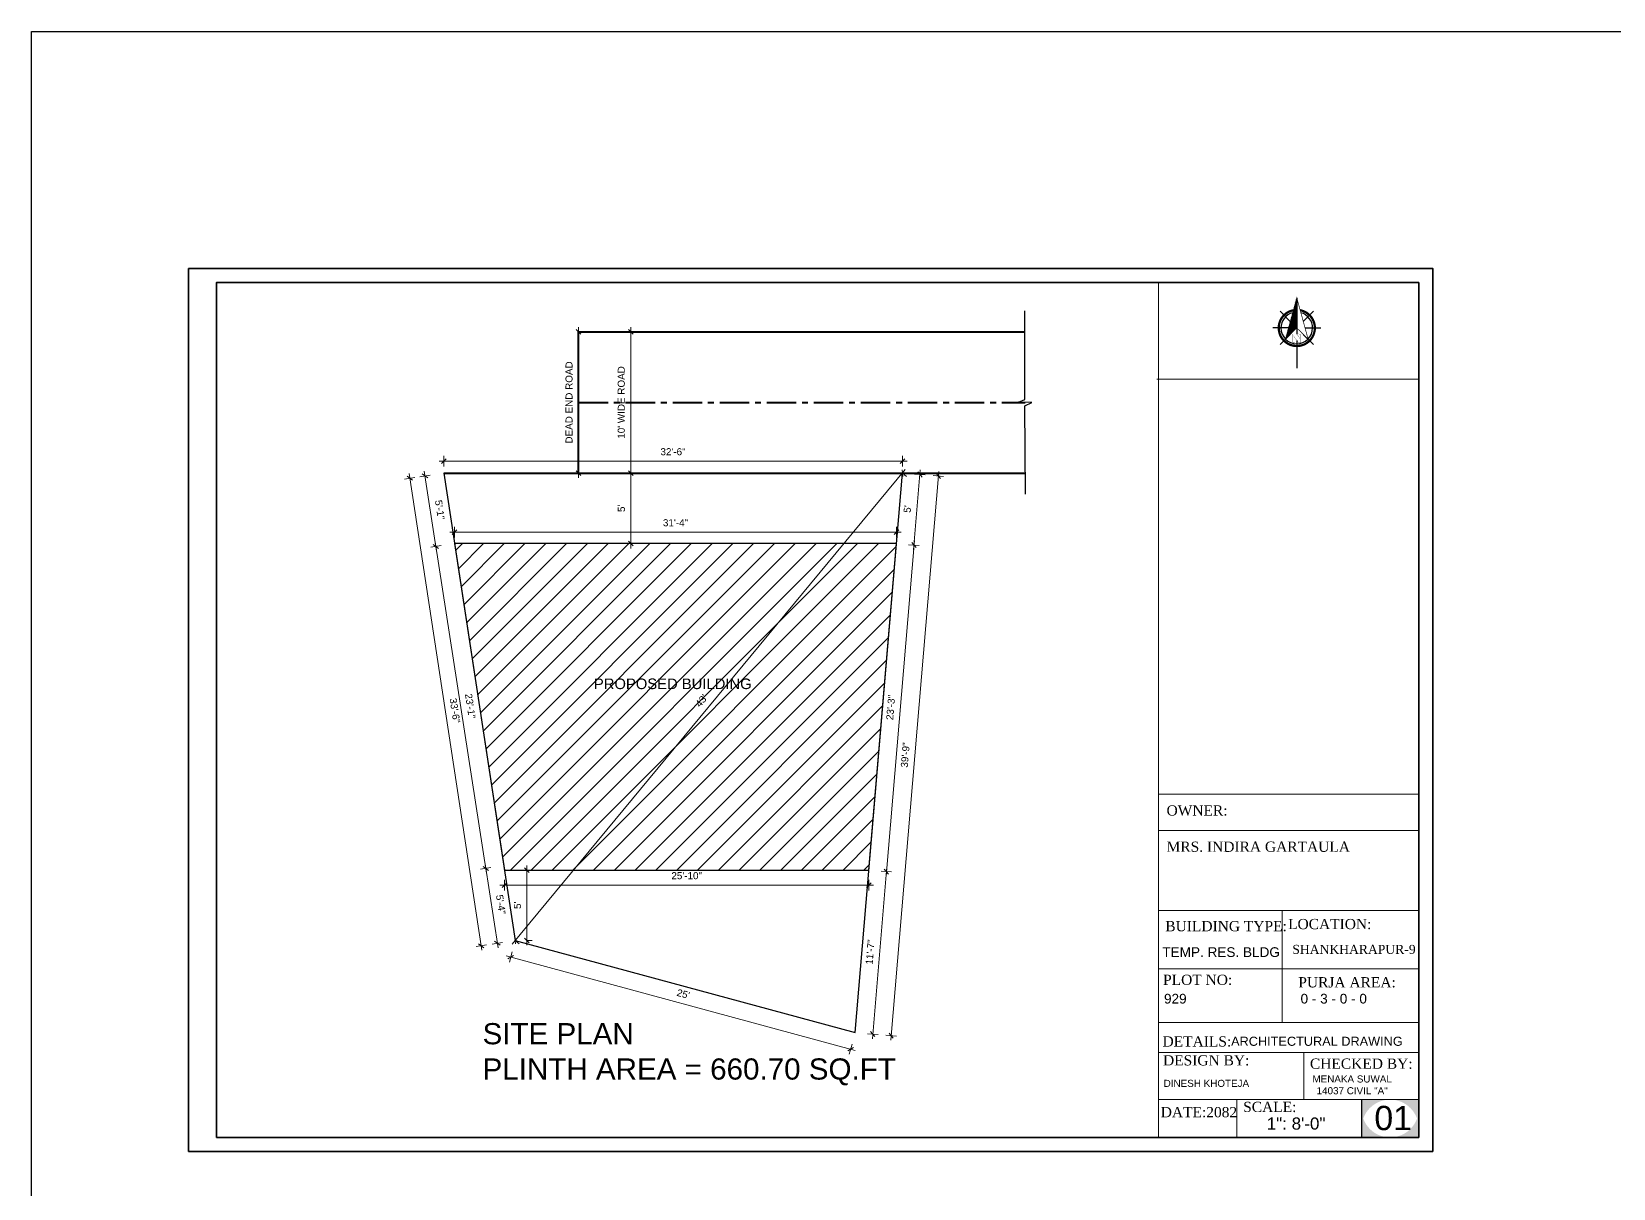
# Model space of a CAD drawing. Header units: inches. Extents: x 45643 to 78083, y -17830 to -3084.
# Drawn here: x 57211 to 58556, y -16661 to -15678 of the extents above; entities that cross this region are included whole.
import ezdxf

# ---------------------------------------------------------------- set-up
doc = ezdxf.new("R2010")
doc.units = ezdxf.units.IN
doc.header["$MEASUREMENT"] = 0
doc.linetypes.add('CENTER', pattern=[2, 1.25, -0.25, 0.25, -0.25])
for name, color, linetype, lineweight in [('A_Title Text', 105, 'Continuous', 60), ('DW-SEC', 24, 'Continuous', 25), ('ELE1', 3, 'Continuous', 9), ('ELEVATION', 6, 'Continuous', 30), ('REBARS', 50, 'Continuous', 20), ('Siteplan', 7, 'Continuous', 30), ('Text', 7, 'Continuous', 9)]:
    doc.layers.add(name, color=color, linetype=linetype, lineweight=lineweight)
for name, color, linetype in [('DIMENTION', 8, 'Continuous'), ('PDF_Boundary', 7, 'Continuous'), ('PDF_Text', 7, 'Continuous')]:
    doc.layers.add(name, color=color, linetype=linetype)
doc.layers.add('Normal Wall', color=7, linetype='Continuous', lineweight=35, true_color=0xffaf89)
doc.layers.add('Rear Wall', color=7, linetype='Continuous', lineweight=20, true_color=0xd4e480)
doc.styles.add('Arial', font='arial.ttf')
doc.styles.add('PDF Arial', font='arial.ttf')
doc.styles.get("Standard").update_dxf_attribs({"font": 'times.ttf'})
doc.styles.add('SwissBT', font='swiss.ttf', dxfattribs={"height": 12})
doc.dimstyles.new('Sudeep', dxfattribs={"dimtxt": 6, "dimasz": 4, "dimexe": 4.5, "dimexo": 4.5, "dimgap": 5, "dimtad": 1, "dimdec": 0, "dimlunit": 4, "dimtxsty": 'Arial', "dimblk": 'OBLIQUE', "dimcen": 250, "dimdle": 4, "dimclrd": 86, "dimclre": 5, "dimclrt": 1, "dimadec": 0, "dimazin": 0, "dimtfac": 1, "dimtdec": 0, "dimtix": 1, "dimtmove": 1, "dimatfit": 3, "dimldrblk": 'OBLIQUE', "dimfxl": 4.5, "dimfxlon": 1, "dimfrac": 2, "dimlwd": 15, "dimlwe": 13, "dimarcsym": 0})

# ---------------------------------------------------------------- blocks, each defined once
blk = doc.blocks.new('_Oblique')
at = {"color": 0, "linetype": 'ByBlock', "lineweight": -2}
blk.add_line((-0.5, -0.5), (0.5, 0.5), dxfattribs=at)
blk = doc.blocks.new('*D1506')
at = {"layer": 'A_Title Text', "color": 5, "lineweight": 13, "transparency": 16777216}
for p, q in [((57724.7, -15932.9), (57715.7, -15932.9)), ((57724.7, -16052.9), (57715.7, -16052.9))]:
    blk.add_line(p, q, dxfattribs=at)
at = {"layer": 'A_Title Text', "color": 86, "lineweight": 15, "transparency": 16777216}
blk.add_line((57720.2, -16056.9), (57720.2, -15928.9), dxfattribs=at)
at = {"layer": 'Defpoints', "color": 0, "transparency": 16777216}
for p in [(57720.2, -15932.9), (57865.8, -15932.9), (57865.8, -16052.9)]:
    blk.add_point(p, dxfattribs=at)
at = {"layer": 'A_Title Text', "color": 86, "lineweight": 15, "transparency": 16777216, "xscale": 4, "yscale": 4, "zscale": 4}
for p, rotation in [((57720.2, -15932.9), 90), ((57720.2, -16052.9), 270)]:
    blk.add_blockref('_Oblique', p, dxfattribs=dict(at, rotation=rotation))
at = {"layer": 'A_Title Text', "color": 1, "transparency": 16777216, "insert": (57712.1, -15992.9), "char_height": 6, "attachment_point": 5, "rotation": 90, "style": 'Arial'}
blk.add_mtext("10' WIDE ROAD", dxfattribs=at)
blk = doc.blocks.new('*D1517')
at = {"layer": 'A_Title Text', "color": 5, "lineweight": 13, "transparency": 16777216}
for p, q in [((57619.3, -16460), (57616.9, -16468.7)), ((57908.4, -16538.3), (57906, -16547))]:
    blk.add_line(p, q, dxfattribs=at)
at = {"layer": 'A_Title Text', "color": 86, "lineweight": 15, "transparency": 16777216}
blk.add_line((57614.2, -16463.3), (57911.1, -16543.7), dxfattribs=at)
at = {"layer": 'Defpoints', "color": 0, "transparency": 16777216}
for p in [(57621.9, -16450.3), (57911, -16528.6), (57907.2, -16542.7)]:
    blk.add_point(p, dxfattribs=at)
at = {"layer": 'A_Title Text', "color": 86, "lineweight": 15, "transparency": 16777216, "xscale": 4, "yscale": 4, "zscale": 4}
for p, rotation in [((57618.1, -16464.4), 164.8399575509016), ((57907.2, -16542.7), 344.8399575509015)]:
    blk.add_blockref('_Oblique', p, dxfattribs=dict(at, rotation=rotation))
at = {"layer": 'A_Title Text', "color": 1, "transparency": 16777216, "insert": (57764.8, -16495.7), "char_height": 6, "attachment_point": 5, "rotation": 344.84, "style": 'Arial'}
blk.add_mtext("25'", dxfattribs=at)
blk = doc.blocks.new('*D1507')
at = {"layer": 'A_Title Text', "color": 86, "lineweight": 15, "transparency": 16777216}
blk.add_line((57937.2, -16395.6), (57961.3, -16110.2), dxfattribs=at)
at = {"layer": 'A_Title Text', "color": 5, "lineweight": 13, "transparency": 16777216}
for p, q in [((57956.4, -16113.8), (57965.4, -16114.5)), ((57933.1, -16391.3), (57942, -16392))]:
    blk.add_line(p, q, dxfattribs=at)
at = {"layer": 'Defpoints', "color": 0, "transparency": 16777216}
for p in [(57946, -16112.9), (57960.9, -16114.1), (57922.7, -16390.4)]:
    blk.add_point(p, dxfattribs=at)
at = {"layer": 'A_Title Text', "color": 86, "lineweight": 15, "transparency": 16777216, "xscale": 4, "yscale": 4, "zscale": 4}
for p, rotation in [((57960.9, -16114.1), 85.18472226389949), ((57937.5, -16391.7), 265.1847222638995)]:
    blk.add_blockref('_Oblique', p, dxfattribs=dict(at, rotation=rotation))
at = {"layer": 'A_Title Text', "color": 1, "transparency": 16777216, "insert": (57941.2, -16252.2), "char_height": 6, "attachment_point": 5, "rotation": 85.1847, "style": 'Arial'}
blk.add_mtext('23\'-3"', dxfattribs=at)
blk = doc.blocks.new('*D1518')
at = {"layer": 'A_Title Text', "color": 86, "lineweight": 15, "transparency": 16777216}
blk.add_line((57557.1, -16042.8), (57955.1, -16042.8), dxfattribs=at)
at = {"layer": 'A_Title Text', "color": 5, "lineweight": 13, "transparency": 16777216}
for p, q in [((57561.1, -16047.3), (57561.1, -16038.3)), ((57951.1, -16047.3), (57951.1, -16038.3))]:
    blk.add_line(p, q, dxfattribs=at)
at = {"layer": 'Defpoints', "color": 0, "transparency": 16777216}
for p in [(57951.1, -16042.8), (57561.1, -16052.9), (57951.1, -16052.9)]:
    blk.add_point(p, dxfattribs=at)
at = {"layer": 'A_Title Text', "color": 86, "lineweight": 15, "transparency": 16777216, "xscale": 4, "yscale": 4, "zscale": 4, "rotation": 180}
blk.add_blockref('_Oblique', (57561.1, -16042.8), dxfattribs=at)
at = {"layer": 'A_Title Text', "color": 86, "lineweight": 15, "transparency": 16777216, "xscale": 4, "yscale": 4, "zscale": 4}
blk.add_blockref('_Oblique', (57951.1, -16042.8), dxfattribs=at)
at = {"layer": 'A_Title Text', "color": 1, "transparency": 16777216, "insert": (57756.1, -16034.8), "char_height": 6, "attachment_point": 5, "style": 'Arial'}
blk.add_mtext('32\'-6"', dxfattribs=at)
blk = doc.blocks.new('*D1505')
at = {"layer": 'A_Title Text', "color": 5, "lineweight": 13, "transparency": 16777216}
for p, q in [((57601.3, -16388.3), (57592.4, -16389.6)), ((57611.2, -16451.9), (57602.3, -16453.3))]:
    blk.add_line(p, q, dxfattribs=at)
at = {"layer": 'A_Title Text', "color": 86, "lineweight": 15, "transparency": 16777216}
blk.add_line((57596.3, -16385), (57607.3, -16456.6), dxfattribs=at)
at = {"layer": 'Defpoints', "color": 0, "transparency": 16777216}
for p in [(57616.6, -16385.9), (57606.7, -16452.6), (57621.9, -16450.3)]:
    blk.add_point(p, dxfattribs=at)
at = {"layer": 'A_Title Text', "color": 86, "lineweight": 15, "transparency": 16777216, "xscale": 4, "yscale": 4, "zscale": 4}
for p, rotation in [((57596.9, -16389), 98.79690632557246), ((57606.7, -16452.6), 278.7969063255725)]:
    blk.add_blockref('_Oblique', p, dxfattribs=dict(at, rotation=rotation))
at = {"layer": 'A_Title Text', "color": 1, "transparency": 16777216, "insert": (57609.7, -16419.6), "char_height": 6, "attachment_point": 5, "rotation": 278.7969, "style": 'Arial'}
blk.add_mtext('5\'-4"', dxfattribs=at)
blk = doc.blocks.new('*D1508')
at = {"layer": 'A_Title Text', "color": 5, "lineweight": 13, "transparency": 16777216}
for p, q in [((57570.3, -16107.7), (57570.3, -16098.7)), ((57946, -16107.7), (57946, -16098.7))]:
    blk.add_line(p, q, dxfattribs=at)
at = {"layer": 'A_Title Text', "color": 86, "lineweight": 15, "transparency": 16777216}
blk.add_line((57566.3, -16103.2), (57950, -16103.2), dxfattribs=at)
at = {"layer": 'Defpoints', "color": 0, "transparency": 16777216}
for p in [(57570.3, -16112.9), (57946, -16103.2), (57946, -16112.9)]:
    blk.add_point(p, dxfattribs=at)
at = {"layer": 'A_Title Text', "color": 86, "lineweight": 15, "transparency": 16777216, "xscale": 4, "yscale": 4, "zscale": 4, "rotation": 180}
blk.add_blockref('_Oblique', (57570.3, -16103.2), dxfattribs=at)
at = {"layer": 'A_Title Text', "color": 86, "lineweight": 15, "transparency": 16777216, "xscale": 4, "yscale": 4, "zscale": 4}
blk.add_blockref('_Oblique', (57946, -16103.2), dxfattribs=at)
at = {"layer": 'A_Title Text', "color": 1, "transparency": 16777216, "insert": (57758.2, -16095.2), "char_height": 6, "attachment_point": 5, "style": 'Arial'}
blk.add_mtext('31\'-4"', dxfattribs=at)
blk = doc.blocks.new('*D1509')
at = {"layer": 'A_Title Text', "color": 86, "lineweight": 15, "transparency": 16777216}
blk.add_line((57597.5, -16392.9), (57553.9, -16111.4), dxfattribs=at)
at = {"layer": 'A_Title Text', "color": 5, "lineweight": 13, "transparency": 16777216}
for p, q in [((57559, -16114.6), (57550.1, -16116)), ((57601.3, -16388.3), (57592.4, -16389.6))]:
    blk.add_line(p, q, dxfattribs=at)
at = {"layer": 'Defpoints', "color": 0, "transparency": 16777216}
for p in [(57570.3, -16112.9), (57554.5, -16115.3), (57616.6, -16385.9)]:
    blk.add_point(p, dxfattribs=at)
at = {"layer": 'A_Title Text', "color": 86, "lineweight": 15, "transparency": 16777216, "xscale": 4, "yscale": 4, "zscale": 4}
for p, rotation in [((57554.5, -16115.3), 98.79690632557246), ((57596.9, -16389), 278.7969063255725)]:
    blk.add_blockref('_Oblique', p, dxfattribs=dict(at, rotation=rotation))
at = {"layer": 'A_Title Text', "color": 1, "transparency": 16777216, "insert": (57583.7, -16250.9), "char_height": 6, "attachment_point": 5, "rotation": 278.7969, "style": 'Arial'}
blk.add_mtext('23\'-1"', dxfattribs=at)
blk = doc.blocks.new('*D1510')
at = {"layer": 'A_Title Text', "color": 5, "lineweight": 13, "transparency": 16777216}
for p, q in [((57549.7, -16054.7), (57540.8, -16056)), ((57559, -16114.6), (57550.1, -16116))]:
    blk.add_line(p, q, dxfattribs=at)
at = {"layer": 'A_Title Text', "color": 86, "lineweight": 15, "transparency": 16777216}
blk.add_line((57555.1, -16119.3), (57544.6, -16051.4), dxfattribs=at)
at = {"layer": 'Defpoints', "color": 0, "transparency": 16777216}
for p in [(57545.2, -16055.3), (57561.1, -16052.9), (57570.3, -16112.9)]:
    blk.add_point(p, dxfattribs=at)
at = {"layer": 'A_Title Text', "color": 86, "lineweight": 15, "transparency": 16777216, "xscale": 4, "yscale": 4, "zscale": 4}
for p, rotation in [((57545.2, -16055.3), 98.79690632557246), ((57554.5, -16115.3), 278.7969063255725)]:
    blk.add_blockref('_Oblique', p, dxfattribs=dict(at, rotation=rotation))
at = {"layer": 'A_Title Text', "color": 1, "transparency": 16777216, "insert": (57557.8, -16084.1), "char_height": 6, "attachment_point": 5, "rotation": 278.7969, "style": 'Arial'}
blk.add_mtext('5\'-1"', dxfattribs=at)
blk = doc.blocks.new('*D1519')
at = {"layer": 'A_Title Text', "color": 5, "lineweight": 13, "transparency": 16777216}
for p, q in [((57536.6, -16056.6), (57527.7, -16058)), ((57597.4, -16454), (57588.6, -16455.4))]:
    blk.add_line(p, q, dxfattribs=at)
at = {"layer": 'A_Title Text', "color": 86, "lineweight": 15, "transparency": 16777216}
blk.add_line((57531.6, -16053.4), (57593.6, -16458.6), dxfattribs=at)
at = {"layer": 'Defpoints', "color": 0, "transparency": 16777216}
for p in [(57561.1, -16052.9), (57593, -16454.7), (57621.9, -16450.3)]:
    blk.add_point(p, dxfattribs=at)
at = {"layer": 'A_Title Text', "color": 86, "lineweight": 15, "transparency": 16777216, "xscale": 4, "yscale": 4, "zscale": 4}
for p, rotation in [((57532.2, -16057.3), 98.70344886768218), ((57593, -16454.7), 278.7034488676821)]:
    blk.add_blockref('_Oblique', p, dxfattribs=dict(at, rotation=rotation))
at = {"layer": 'A_Title Text', "color": 1, "transparency": 16777216, "insert": (57570.6, -16254.8), "char_height": 6, "attachment_point": 5, "rotation": 278.7034, "style": 'Arial'}
blk.add_mtext('33\'-6"', dxfattribs=at)
blk = doc.blocks.new('*D1520')
at = {"layer": 'A_Title Text', "color": 86, "lineweight": 15, "transparency": 16777216}
blk.add_line((57608.8, -16403.2), (57926.7, -16403.2), dxfattribs=at)
at = {"layer": 'A_Title Text', "color": 5, "lineweight": 13, "transparency": 16777216}
for p, q in [((57612.8, -16398.7), (57612.8, -16407.7)), ((57922.7, -16398.7), (57922.7, -16407.7))]:
    blk.add_line(p, q, dxfattribs=at)
at = {"layer": 'Defpoints', "color": 0, "transparency": 16777216}
for p in [(57612.8, -16390.4), (57922.7, -16390.4), (57922.7, -16403.2)]:
    blk.add_point(p, dxfattribs=at)
at = {"layer": 'A_Title Text', "color": 86, "lineweight": 15, "transparency": 16777216, "xscale": 4, "yscale": 4, "zscale": 4, "rotation": 180}
blk.add_blockref('_Oblique', (57612.8, -16403.2), dxfattribs=at)
at = {"layer": 'A_Title Text', "color": 86, "lineweight": 15, "transparency": 16777216, "xscale": 4, "yscale": 4, "zscale": 4}
blk.add_blockref('_Oblique', (57922.7, -16403.2), dxfattribs=at)
at = {"layer": 'A_Title Text', "color": 1, "transparency": 16777216, "insert": (57767.7, -16395.2), "char_height": 6, "attachment_point": 5, "style": 'Arial'}
blk.add_mtext('25\'-10"', dxfattribs=at)
blk = doc.blocks.new('*D1511')
at = {"layer": 'A_Title Text', "color": 86, "lineweight": 15, "transparency": 16777216}
blk.add_line((57960.6, -16118.1), (57966.3, -16050.2), dxfattribs=at)
at = {"layer": 'A_Title Text', "color": 5, "lineweight": 13, "transparency": 16777216}
for p, q in [((57961.5, -16053.8), (57970.5, -16054.5)), ((57956.4, -16113.8), (57965.4, -16114.5))]:
    blk.add_line(p, q, dxfattribs=at)
at = {"layer": 'Defpoints', "color": 0, "transparency": 16777216}
for p in [(57951.1, -16052.9), (57966, -16054.1), (57946, -16112.9)]:
    blk.add_point(p, dxfattribs=at)
at = {"layer": 'A_Title Text', "color": 86, "lineweight": 15, "transparency": 16777216, "xscale": 4, "yscale": 4, "zscale": 4}
for p, rotation in [((57966, -16054.1), 85.18472226389927), ((57960.9, -16114.1), 265.1847222638992)]:
    blk.add_blockref('_Oblique', p, dxfattribs=dict(at, rotation=rotation))
at = {"layer": 'A_Title Text', "color": 1, "transparency": 16777216, "insert": (57955.4, -16083.5), "char_height": 6, "attachment_point": 5, "rotation": 85.1847, "style": 'Arial'}
blk.add_mtext("5'", dxfattribs=at)
blk = doc.blocks.new('*D1512')
at = {"layer": 'A_Title Text', "color": 86, "lineweight": 15, "transparency": 16777216}
blk.add_line((57937.9, -16387.7), (57925.6, -16533.8), dxfattribs=at)
at = {"layer": 'A_Title Text', "color": 5, "lineweight": 13, "transparency": 16777216}
for p, q in [((57933.1, -16391.3), (57942, -16392)), ((57921.4, -16529.5), (57930.4, -16530.2))]:
    blk.add_line(p, q, dxfattribs=at)
at = {"layer": 'Defpoints', "color": 0, "transparency": 16777216}
for p in [(57922.7, -16390.4), (57911, -16528.6), (57925.9, -16529.8)]:
    blk.add_point(p, dxfattribs=at)
at = {"layer": 'A_Title Text', "color": 86, "lineweight": 15, "transparency": 16777216, "xscale": 4, "yscale": 4, "zscale": 4}
for p, rotation in [((57937.5, -16391.7), 85.18472226389927), ((57925.9, -16529.8), 265.1847222638992)]:
    blk.add_blockref('_Oblique', p, dxfattribs=dict(at, rotation=rotation))
at = {"layer": 'A_Title Text', "color": 1, "transparency": 16777216, "insert": (57923.7, -16460.1), "char_height": 6, "attachment_point": 5, "rotation": 85.1847, "style": 'Arial'}
blk.add_mtext('11\'-7"', dxfattribs=at)
blk = doc.blocks.new('*D1521')
at = {"layer": 'A_Title Text', "color": 86, "lineweight": 15, "transparency": 16777216}
blk.add_line((57941.2, -16535.1), (57982, -16051.5), dxfattribs=at)
at = {"layer": 'A_Title Text', "color": 5, "lineweight": 13, "transparency": 16777216}
for p, q in [((57977.2, -16055.1), (57986.1, -16055.8)), ((57937.1, -16530.8), (57946, -16531.5))]:
    blk.add_line(p, q, dxfattribs=at)
at = {"layer": 'Defpoints', "color": 0, "transparency": 16777216}
for p in [(57951.1, -16052.9), (57981.6, -16055.5), (57911, -16528.6)]:
    blk.add_point(p, dxfattribs=at)
at = {"layer": 'A_Title Text', "color": 86, "lineweight": 15, "transparency": 16777216, "xscale": 4, "yscale": 4, "zscale": 4}
for p, rotation in [((57981.6, -16055.5), 85.18472226389899), ((57941.6, -16531.2), 265.184722263899)]:
    blk.add_blockref('_Oblique', p, dxfattribs=dict(at, rotation=rotation))
at = {"layer": 'A_Title Text', "color": 1, "transparency": 16777216, "insert": (57953.6, -16292.6), "char_height": 6, "attachment_point": 5, "rotation": 85.1847, "style": 'Arial'}
blk.add_mtext('39\'-9"', dxfattribs=at)
blk = doc.blocks.new('*D1522')
at = {"layer": 'A_Title Text', "color": 86, "lineweight": 15, "transparency": 16777216}
blk.add_line((57619.4, -16453.3), (57953.6, -16049.8), dxfattribs=at)
at = {"layer": 'A_Title Text', "color": 5, "lineweight": 13, "transparency": 16777216}
for p, q in [((57951.1, -16052.9), (57954.6, -16055.8)), ((57621.9, -16450.3), (57625.4, -16453.1))]:
    blk.add_line(p, q, dxfattribs=at)
at = {"layer": 'Defpoints', "color": 0, "transparency": 16777216}
for p in [(57951.1, -16052.9), (57951.1, -16052.9), (57621.9, -16450.3)]:
    blk.add_point(p, dxfattribs=at)
at = {"layer": 'A_Title Text', "color": 86, "lineweight": 15, "transparency": 16777216, "xscale": 4, "yscale": 4, "zscale": 4}
for p, rotation in [((57951.1, -16052.9), 50.36274456203349), ((57621.9, -16450.3), 230.3627445620335)]:
    blk.add_blockref('_Oblique', p, dxfattribs=dict(at, rotation=rotation))
at = {"layer": 'A_Title Text', "color": 1, "transparency": 16777216, "insert": (57780.3, -16246.4), "char_height": 6, "attachment_point": 5, "rotation": 50.3627, "style": 'Arial'}
blk.add_mtext("43'", dxfattribs=at)
blk = doc.blocks.new('*D1523')
at = {"layer": 'A_Title Text', "color": 5, "lineweight": 13, "transparency": 16777216}
for p, q in [((57724.7, -16052.9), (57715.7, -16052.9)), ((57720.2, -16112.9), (57715.7, -16112.9))]:
    blk.add_line(p, q, dxfattribs=at)
at = {"layer": 'A_Title Text', "color": 86, "lineweight": 15, "transparency": 16777216}
blk.add_line((57720.2, -16048.9), (57720.2, -16116.9), dxfattribs=at)
at = {"layer": 'Defpoints', "color": 0, "transparency": 16777216}
for p in [(57865.8, -16052.9), (57720.2, -16112.9), (57720.5, -16112.9)]:
    blk.add_point(p, dxfattribs=at)
at = {"layer": 'A_Title Text', "color": 86, "lineweight": 15, "transparency": 16777216, "xscale": 4, "yscale": 4, "zscale": 4}
for p, rotation in [((57720.2, -16052.9), 90), ((57720.2, -16112.9), 270)]:
    blk.add_blockref('_Oblique', p, dxfattribs=dict(at, rotation=rotation))
at = {"layer": 'A_Title Text', "color": 1, "transparency": 16777216, "insert": (57712.2, -16082.9), "char_height": 6, "attachment_point": 5, "rotation": 90, "style": 'Arial'}
blk.add_mtext("5'", dxfattribs=at)
blk = doc.blocks.new('*D1524')
at = {"layer": 'A_Title Text', "color": 5, "lineweight": 13, "transparency": 16777216}
for p, q in [((57627.4, -16390.4), (57636.4, -16390.4)), ((57631.9, -16450.3), (57636.4, -16450.3))]:
    blk.add_line(p, q, dxfattribs=at)
at = {"layer": 'A_Title Text', "color": 86, "lineweight": 15, "transparency": 16777216}
blk.add_line((57631.9, -16454.3), (57631.9, -16386.4), dxfattribs=at)
at = {"layer": 'Defpoints', "color": 0, "transparency": 16777216}
for p in [(57621.9, -16390.4), (57631.9, -16390.4), (57631.9, -16450.3)]:
    blk.add_point(p, dxfattribs=at)
at = {"layer": 'A_Title Text', "color": 86, "lineweight": 15, "transparency": 16777216, "xscale": 4, "yscale": 4, "zscale": 4}
for p, rotation in [((57631.9, -16390.4), 90), ((57631.9, -16450.3), 270)]:
    blk.add_blockref('_Oblique', p, dxfattribs=dict(at, rotation=rotation))
at = {"layer": 'A_Title Text', "color": 1, "transparency": 16777216, "insert": (57623.8, -16420.3), "char_height": 6, "attachment_point": 5, "rotation": 90, "style": 'Arial'}
blk.add_mtext("5'", dxfattribs=at)
blk = doc.blocks.new('*D1525')
at = {"layer": 'A_Title Text', "color": 86, "lineweight": 15, "transparency": 16777216}
blk.add_line((57675.8, -16056.9), (57675.8, -15928.9), dxfattribs=at)
at = {"layer": 'A_Title Text', "color": 5, "lineweight": 13, "transparency": 16777216}
for p, q in [((57675.8, -15932.9), (57680.3, -15932.9)), ((57675.8, -16052.9), (57680.3, -16052.9))]:
    blk.add_line(p, q, dxfattribs=at)
at = {"layer": 'Defpoints', "color": 0, "transparency": 16777216}
for p in [(57675.8, -15932.9), (57675.8, -15932.9), (57675.8, -16052.9)]:
    blk.add_point(p, dxfattribs=at)
at = {"layer": 'A_Title Text', "color": 86, "lineweight": 15, "transparency": 16777216, "xscale": 4, "yscale": 4, "zscale": 4}
for p, rotation in [((57675.8, -15932.9), 90), ((57675.8, -16052.9), 270)]:
    blk.add_blockref('_Oblique', p, dxfattribs=dict(at, rotation=rotation))
at = {"layer": 'A_Title Text', "color": 1, "transparency": 16777216, "insert": (57667.7, -15992.9), "char_height": 6, "attachment_point": 5, "rotation": 90, "style": 'Arial'}
blk.add_mtext('DEAD END ROAD', dxfattribs=at)
blk = doc.blocks.new('*X798')
at = {"color": 0}
for p, q in [((145.96, -414.6), (147.62, -412.94)), ((146.16, -413.87), (147.62, -412.41)), ((146.36, -413.14), (147.62, -411.88)), ((146.55, -412.41), (147.62, -411.35)), ((146.75, -411.68), (147.62, -410.82)), ((146.95, -410.95), (147.62, -410.29)), ((147.15, -410.22), (147.62, -409.76)), ((147.35, -409.49), (147.62, -409.23)), ((147.55, -408.76), (147.62, -408.7)), ((143.16, -424.82), (147.62, -420.36)), ((143.36, -424.09), (147.62, -419.83)), ((143.56, -423.36), (147.62, -419.3)), ((143.76, -422.63), (147.62, -418.77)), ((143.96, -421.9), (147.62, -418.24)), ((144.16, -421.17), (147.62, -417.71)), ((144.36, -420.44), (147.62, -417.18)), ((144.56, -419.71), (147.62, -416.65)), ((144.76, -418.98), (147.62, -416.12)), ((144.96, -418.25), (147.62, -415.59)), ((145.16, -417.52), (147.62, -415.06)), ((145.36, -416.79), (147.62, -414.53)), ((145.56, -416.06), (147.62, -414)), ((145.76, -415.33), (147.62, -413.47)), ((142.76, -426.28), (147.62, -421.42)), ((142.96, -425.55), (147.62, -420.89))]:
    blk.add_line(p, q, dxfattribs=at)
blk = doc.blocks.new('NORTH_15')
for p, q in [((-2.87, 2.87), (-7.37, 7.37)), ((0, 3.66), (0, 10.62)), ((2.87, 2.87), (7.37, 7.37)), ((-13.37, 0), (2.72, 0)), ((5.49, 0), (17.83, 0)), ((-2.87, -2.87), (-7.37, -7.37)), ((0, -3.66), (0, -10.62)), ((2.87, -2.87), (7.37, -7.37))]:
    blk.add_line(p, q)
at = {"const_width": 1}
for points in [[(0, -8, 1), (0, 8, 0.359415), (-7.86, 1.52, 1)], [(-7.86, -1.52, 0.359415), (0, -8, 1)]]:
    blk.add_lwpolyline(points, format="xyb", dxfattribs=at)
for points, const_width in [([(4.96, -5.01), (-13.37, 0), (4.9, 5), (0, 0), (4.96, -5.01)], 0.3), ([(5.93, -1.55), (6, -1.55), (6.07, -1.54), (6.13, -1.53), (6.17, -1.52), (6.22, -1.51), (6.26, -1.49), (6.28, -1.47), (6.3, -1.45), (6.32, -1.42), (6.33, -1.39), (6.35, -1.34), (6.36, -1.29), (6.37, -1.23), (6.38, -1.16), (6.38, -1.08), (6.38, -1), (6.54, -1), (6.54, -2.34), (6.38, -2.34), (6.38, -2.3), (6.38, -2.23), (6.38, -2.16), (6.37, -2.09), (6.36, -2.04), (6.35, -1.99), (6.33, -1.95), (6.32, -1.91), (6.3, -1.88), (6.28, -1.86), (6.26, -1.83), (6.22, -1.81), (6.18, -1.8), (6.13, -1.78), (6.07, -1.77), (6.01, -1.76), (5.95, -1.76), (2.66, -1.76), (2.66, -2.34), (2.5, -2.34), (2.5, -0.16), (4.71, 1.44), (3.14, 1.44), (3.07, 1.44), (3, 1.43), (2.94, 1.42), (2.89, 1.41), (2.85, 1.4), (2.81, 1.38), (2.78, 1.36), (2.76, 1.34), (2.74, 1.31), (2.72, 1.27), (2.7, 1.22), (2.69, 1.17), (2.68, 1.11), (2.67, 1.04), (2.66, 0.97), (2.66, 0.89), (2.66, 0.87), (2.5, 0.87), (2.5, 2.21), (2.66, 2.21), (2.66, 2.17), (2.66, 2.09), (2.67, 2.03), (2.68, 1.97), (2.69, 1.91), (2.7, 1.86), (2.71, 1.82), (2.73, 1.78), (2.75, 1.76), (2.77, 1.74), (2.8, 1.72), (2.85, 1.7), (2.89, 1.68), (2.94, 1.67), (3, 1.66), (3.07, 1.66), (3.14, 1.66), (6.54, 1.66), (6.54, 0.75), (3.33, -1.55), (5.93, -1.55), (5.93, -1.55)], 0.1)]:
    blk.add_lwpolyline(points, dxfattribs=dict(const_width=const_width))
for start, end in [(90, 164.97304), (270, 90), (195.02696, 270)]:
    blk.add_arc((0, 0), 7, start, end)
at = {"rotation": 90}
blk.add_blockref('*X798', (-421.89, -147.62), dxfattribs=at)
blk = doc.blocks.new('A$C0BDB7EE9')
at = {"layer": 'Siteplan', "xscale": 2.999999999999779, "yscale": 2.999999999999779, "zscale": 2.999999999999779, "rotation": 247.8612575918487}
blk.add_blockref('NORTH_15', (20.2, 49.5), dxfattribs=at)
blk = doc.blocks.new('A$C327B4BBD')
at = {"layer": 'DIMENTION', "ltscale": 0.3, "xscale": 1.171875000000082, "yscale": 1.171875000000082, "zscale": 1.171875000000082, "rotation": 112.1387424081494}
blk.add_blockref('A$C0BDB7EE9', (16.1, 0), dxfattribs=at)

msp = doc.modelspace()

# ---------------------------------------------------------------- hatches: boundary and pattern name
msp.add_hatch(color=0).paths.add_polyline_path([(58390.19, -16585.5), (58365.88, -16585.5, -0.4142136), (58390.19, -16609.81)])
at = {"layer": 'DW-SEC'}
h = msp.add_hatch(dxfattribs=at)
h.set_pattern_fill('ANSI31', color=256, scale=100)
h.set_pattern_definition([(45, (-51.406, -2146.906), (-8.8388348, 8.8388348), [])])
h.paths.add_polyline_path([(57570.28, -16112.89), (57612.76, -16390.4), (57922.66, -16390.4), (57946.04, -16112.89)])
h.paths.add_polyline_path([(57780.75, -16255.65), (57789.63, -16244.93), (57780.11, -16237.04), (57771.23, -16247.77)], flags=24)
h.paths.add_polyline_path([(57685.59, -16241.44), (57824.23, -16241.44), (57824.23, -16222.89), (57685.59, -16222.89)], flags=24)
at = {"layer": 'Text'}
for points in [[(58365.88, -16585.5), (58341.57, -16585.5), (58341.57, -16609.81, -0.4142136)], [(58365.88, -16585.5), (58341.57, -16585.5), (58341.57, -16609.81, -0.4142136)], [(58341.57, -16593.32), (58341.57, -16617.63), (58365.88, -16617.63, -0.4142136)], [(58341.57, -16593.32), (58341.57, -16617.63), (58365.88, -16617.63, -0.4142136)], [(58390.19, -16585.5), (58365.88, -16585.5, -0.4142136), (58390.19, -16609.81)], [(58390.19, -16593.32, -0.4142136), (58365.88, -16617.63), (58390.19, -16617.63)], [(58390.19, -16593.32, -0.4142136), (58365.88, -16617.63), (58390.19, -16617.63)]]:
    msp.add_hatch(color=0, dxfattribs=at).paths.add_polyline_path(points)

# ---------------------------------------------------------------- linework, layer by layer
at = {"color": 0}
msp.add_line((58341.57, -16585.5), (58341.57, -16617.63), dxfattribs=at)
msp.add_line((58341.57, -16585.5), (58341.57, -16617.63), dxfattribs=at)
msp.add_lwpolyline([(57210.7, -15677.69), (59900.68, -15677.69), (59900.68, -17830.03), (57210.7, -17830.03)], close=True)
at = {"layer": 'ELE1'}
msp.add_line((57675.8, -16052.89), (57561.09, -16052.89), dxfattribs=at)
at = {"layer": 'ELEVATION'}
for p, q in [((57951.09, -16052.89), (57561.09, -16052.89)), ((57561.09, -16052.89), (57621.92, -16450.26)), ((57911.02, -16528.59), (57951.09, -16052.89)), ((57621.92, -16450.26), (57911.02, -16528.59))]:
    msp.add_line(p, q, dxfattribs=at)
at = {"layer": 'ELEVATION', "linetype": 'Continuous'}
msp.add_lwpolyline([(58055.71, -16070.89), (58055.27, -15995.63), (58061.21, -15993.01), (58049.89, -15992.76), (58055.27, -15990.39), (58055.27, -15914.89)], dxfattribs=at)
at = {"layer": 'ELEVATION'}
msp.add_lwpolyline([(57922.66, -16390.4), (57946.04, -16112.89), (57570.28, -16112.89), (57612.76, -16390.4), (57922.66, -16390.4)], dxfattribs=at)
at = {"layer": 'Normal Wall'}
for points in [[(57344.09, -15879), (58402.1, -15879), (58402.1, -16629.53), (57344.09, -16629.53)], [(57344.09, -15879), (58402.1, -15879), (58402.1, -16629.53), (57344.09, -16629.53)], [(58390.19, -15890.91), (57367.91, -15890.91), (57367.91, -16617.63), (58390.19, -16617.63)], [(58390.19, -15890.91), (57367.91, -15890.91), (57367.91, -16617.63), (58390.19, -16617.63)]]:
    msp.add_lwpolyline(points, close=True, dxfattribs=at)
at = {"layer": 'PDF_Boundary', "lineweight": 40}
for p, q in [((57675.8, -15932.89), (58055.27, -15932.89)), ((57675.8, -16052.89), (57675.8, -15932.89)), ((57561.09, -16052.89), (58055.27, -16052.89))]:
    msp.add_line(p, q, dxfattribs=at)
at = {"layer": 'PDF_Boundary', "linetype": 'CENTER', "lineweight": 40, "ltscale": 20}
msp.add_line((57675.8, -15992.89), (58055.55, -15992.89), dxfattribs=at)
at = {"layer": 'Rear Wall'}
for p, q in [((58168.77, -16335.18), (58168.77, -15890.91)), ((58167.59, -15973.21), (58390.19, -15973.21)), ((58168.77, -16325.92), (58390.19, -16325.92)), ((58168.77, -16325.92), (58390.19, -16325.92)), ((58168.77, -16325.92), (58390.19, -16325.92)), ((58168.77, -16325.92), (58390.19, -16325.92)), ((58168.77, -16356.72), (58390.19, -16356.72)), ((58168.77, -16356.72), (58390.19, -16356.72)), ((58168.77, -16424.78), (58390.19, -16424.78)), ((58168.77, -16424.78), (58390.19, -16424.78)), ((58274.04, -16424.78), (58274.04, -16519.95)), ((58274.04, -16424.78), (58274.04, -16519.95)), ((58168.77, -16474.27), (58390.19, -16474.27)), ((58168.77, -16474.27), (58390.19, -16474.27)), ((58168.77, -16519.95), (58390.19, -16519.95)), ((58168.77, -16545.38), (58390.19, -16545.38)), ((58168.77, -16545.38), (58390.19, -16545.38)), ((58292.62, -16585.5), (58292.62, -16545.38)), ((58292.62, -16585.5), (58292.62, -16545.38)), ((58168.77, -16585.5), (58390.19, -16585.5)), ((58168.77, -16585.5), (58390.19, -16585.5)), ((58235.51, -16585.5), (58235.51, -16617.63)), ((58235.51, -16585.5), (58235.51, -16617.63))]:
    msp.add_line(p, q, dxfattribs=at)
msp.add_lwpolyline([(58168.77, -16325.92), (58390.19, -16325.92), (58390.19, -16617.63), (58168.77, -16617.63)], close=True, dxfattribs=at)
msp.add_lwpolyline([(58168.77, -16325.92), (58390.19, -16325.92), (58390.19, -16617.63), (58168.77, -16617.63)], close=True, dxfattribs=at)

# ---------------------------------------------------------------- block references
at = {"layer": 'REBARS', "xscale": 0.5459999999999999, "yscale": 0.5459999999999999, "zscale": 0.5459999999999999, "rotation": 270}
msp.add_blockref('A$C327B4BBD', (58286.46, -15954.99), dxfattribs=at)

# ---------------------------------------------------------------- texts
at = {"color": 0}
for s, p in [('OWNER:', (58175.77, -16344.07)), ('LOCATION:', (58279.11, -16440.61))]:
    msp.add_text(s, height=8.704, dxfattribs=at).set_placement(p)
at = {"layer": 'PDF_Text', "attachment_point": 7, "style": 'PDF Arial'}
for s, insert, char_height in [('PROPOSED BUILDING', (57688.81, -16236.68), 9), ('SITE PLAN\\PPLINTH AREA = 660.70 SQ.FT', (57594.13, -16573.43), 18)]:
    msp.add_mtext(s, dxfattribs=dict(at, insert=insert, char_height=char_height))
at = {"layer": 'Text', "color": 0}
for s, height, p in [('OWNER:', 8.704, (58175.77, -16344.07)), ('MRS. INDIRA GARTAULA', 8.7044, (58175.77, -16374.87)), ('LOCATION:', 8.704, (58279.11, -16440.61)), ('CHECKED BY:', 8.7044, (58297.67, -16559.3)), ('CHECKED BY:', 8.7044, (58297.67, -16559.3)), ('DATE:2082', 8.704, (58170.81, -16600.5)), ('SCALE:', 8.704, (58240.9, -16596.04)), ('SCALE:', 8.704, (58240.9, -16596.04))]:
    msp.add_text(s, height=height, dxfattribs=at).set_placement(p)
at = {"layer": 'Text', "color": 0, "attachment_point": 1}
for s, insert, char_height, width in [('BUILDING TYPE:', (58174.69, -16433.69), 8.7044, 148.5551), ('BUILDING TYPE:', (58174.69, -16433.69), 8.7044, 148.5551), ('PLOT NO: ', (58172.79, -16479.3), 8.704, 138.0271), ('PLOT NO: ', (58172.79, -16479.3), 8.704, 138.0271), ('PURJA AREA:', (58287.8, -16481.41), 8.7044, 197.5821), ('PURJA AREA:', (58287.8, -16481.41), 8.7044, 197.5821), ('DETAILS: ', (58172.35, -16531.69), 8.704, 138.0271), ('DESIGN BY:', (58172.75, -16547.74), 8.704, 138.0271), ('DESIGN BY:', (58172.75, -16547.74), 8.704, 138.0271)]:
    msp.add_mtext(s, dxfattribs=dict(at, insert=insert, char_height=char_height, width=width))
at = {"layer": 'Text', "color": 0, "attachment_point": 1, "style": 'SwissBT'}
for s, insert, char_height, width in [('TEMP. RES. BLDG', (58172.18, -16455.99), 8.2555, 163.2142), ('929', (58173.57, -16495.57), 8.256, 163.2142), ('0 - 3 - 0 - 0', (58289.72, -16495.57), 8.2555, 163.2142), ('01', (58352.44, -16590.81), 20.639, 20.1585)]:
    msp.add_mtext(s, dxfattribs=dict(at, insert=insert, char_height=char_height, width=width))
at = {"layer": 'Text', "color": 0, "linetype": 'ByBlock', "insert": (58282.64, -16453.96), "char_height": 7.6711, "attachment_point": 1}
msp.add_mtext_dynamic_manual_height_columns('SHANKHARAPUR-9', width=381.0351, gutter_width=1.53, heights=[0], dxfattribs=at)
at = {"layer": 'Text', "color": 0, "linetype": 'ByBlock', "style": 'SwissBT'}
for s, insert, char_height, width, attachment_point in [('ARCHITECTURAL DRAWING', (58230.64, -16532.03), 7.7396, 268.5322, 1), ('DINESH KHOTEJA', (58173.31, -16568.68), 6, 201.5276, 1), ('MENAKA SUWAL\\P14037 CIVIL "A"', (58333.57, -16564.94), 6, 88.5492, 2)]:
    msp.add_mtext(s, dxfattribs=dict(at, insert=insert, char_height=char_height, width=width, attachment_point=attachment_point))
at = {"layer": 'Text', "color": 0, "ltscale": 0.5, "insert": (58260.99, -16600.68), "char_height": 10.319, "width": 127.5344, "attachment_point": 1, "style": 'SwissBT'}
msp.add_mtext('1": 8\'-0"', dxfattribs=at)
msp.add_mtext('1": 8\'-0"', dxfattribs=at)

# ---------------------------------------------------------------- dimensions: what is measured, and where the dimension line sits
at = {"layer": 'A_Title Text'}
for base, p1, p2, text, picture, middle in [((57675.8, -15932.89), (57675.8, -16052.89), (57675.8, -15932.89), 'DEAD END ROAD', '*D1525', (57667.7, -15992.89)), ((57720.21, -15932.89), (57865.76, -16052.89), (57865.76, -15932.89), "10' WIDE ROAD", '*D1506', (57712.11, -15992.89))]:
    dim = msp.add_linear_dim(base=base, p1=p1, p2=p2, angle=90, text=text, dimstyle='Sudeep', dxfattribs=at)
    dim.commit()
    dim.dimension.update_dxf_attribs({"geometry": picture, "text_midpoint": middle})
for base, p1, p2, picture, middle in [((57951.09, -16042.84), (57561.09, -16052.89), (57951.09, -16052.89), '*D1518', (57756.09, -16034.77)), ((57946.04, -16103.23), (57570.28, -16112.89), (57946.04, -16112.89), '*D1508', (57758.16, -16095.17)), ((57922.66, -16403.23), (57612.76, -16390.4), (57922.66, -16390.4), '*D1520', (57767.71, -16395.16))]:
    dim = msp.add_linear_dim(base=base, p1=p1, p2=p2, dimstyle='Sudeep', dxfattribs=at)
    dim.commit()
    dim.dimension.update_dxf_attribs({"geometry": picture, "text_midpoint": middle})
for p1, p2, distance, picture, middle in [((57561.09, -16052.89), (57621.92, -16450.26), -29.26, '*D1519', (57570.56, -16254.78)), ((57621.92, -16450.26), (57951.09, -16052.89), 0, '*D1522', (57780.3, -16246.43)), ((57911.02, -16528.59), (57951.09, -16052.89), -30.65, '*D1521', (57953.56, -16292.63)), ((57922.6591, -16390.4028), (57946.0374, -16112.8852), -14.9314, '*D1507', (57941.1899, -16252.2204)), ((57621.92, -16450.26), (57911.02, -16528.59), -14.61, '*D1517', (57764.76, -16495.74))]:
    dim = msp.add_aligned_dim(p1=p1, p2=p2, distance=distance, dimstyle='Sudeep', dxfattribs=at)
    dim.commit()
    dim.dimension.update_dxf_attribs({"geometry": picture, "text_midpoint": middle})
for base, p1, p2, angle, picture, middle in [((57545.23, -16055.34), (57570.28, -16112.89), (57561.09, -16052.89), 98.79691, '*D1510', (57557.84, -16084.1)), ((57720.21, -16112.89), (57865.76, -16052.89), (57720.45, -16112.89), 90, '*D1523', (57712.16, -16082.89)), ((57965.97, -16054.14), (57946.04, -16112.89), (57951.09, -16052.89), 265.18472, '*D1511', (57955.42, -16083.46)), ((57554.52, -16115.32), (57616.62, -16385.9), (57570.28, -16112.89), 98.79691, '*D1509', (57583.66, -16250.91)), ((57606.71, -16452.61), (57616.62, -16385.9), (57621.92, -16450.26), 98.79691, '*D1505', (57609.74, -16419.55)), ((57631.9, -16390.4), (57631.9, -16450.26), (57621.92, -16390.4), 90, '*D1524', (57623.85, -16420.33)), ((57925.9, -16529.84), (57922.66, -16390.4), (57911.02, -16528.59), 265.18472, '*D1512', (57923.73, -16460.07))]:
    dim = msp.add_linear_dim(base=base, p1=p1, p2=p2, angle=angle, dimstyle='Sudeep', dxfattribs=at)
    dim.commit()
    dim.dimension.update_dxf_attribs({"geometry": picture, "text_midpoint": middle})

doc.saveas('drawing.dxf')
